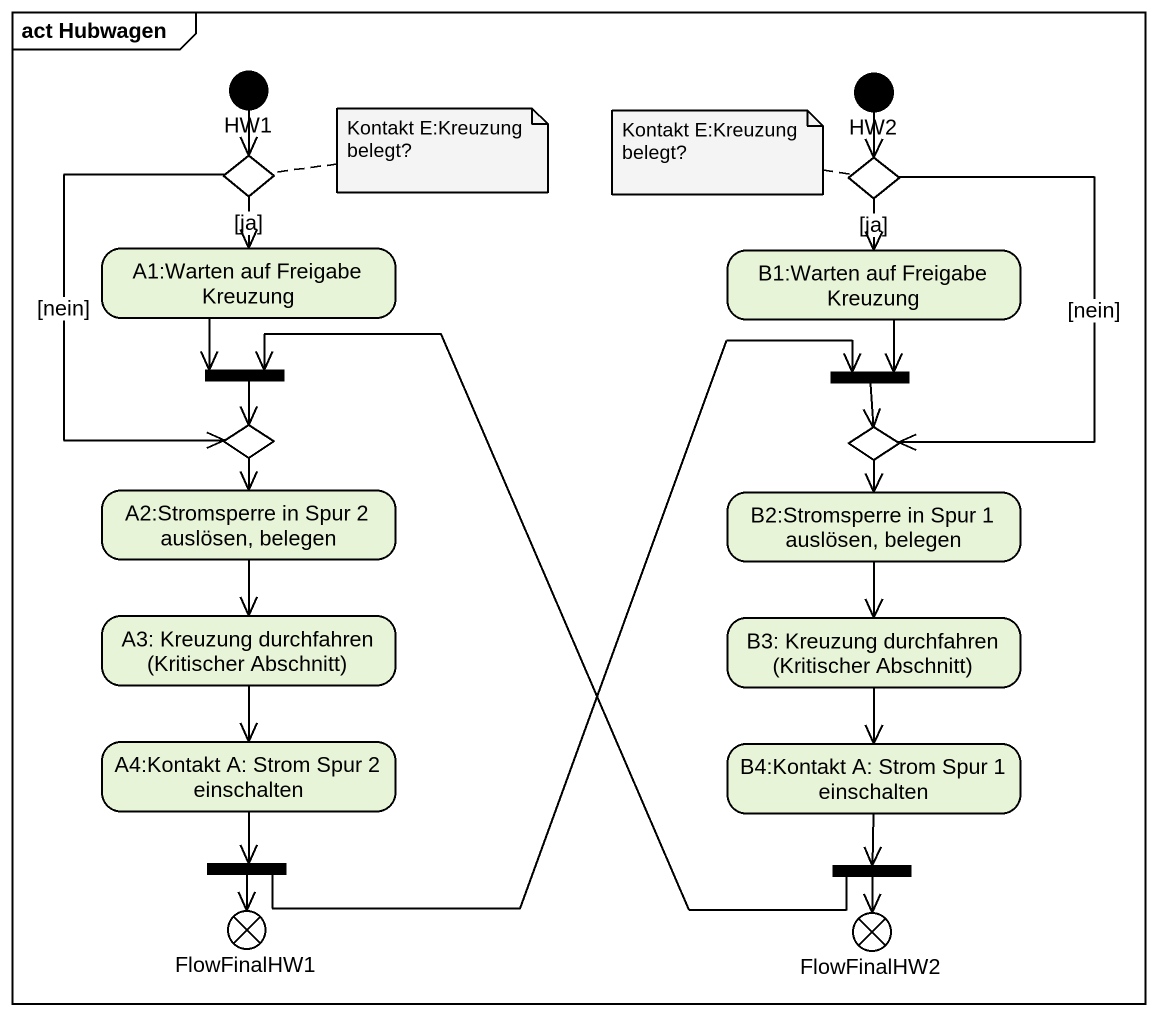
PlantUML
@startuml
mainframe act Hubwagen
hide empty description
state HW1 <<start>>
state HW2 <<start>>
state choice1 <<choice>>
state choice2 <<choice>>
state "A1:Warten auf Freigabe Kreuzung" as A1_Warten_auf_Freigabe
state "B1:Warten auf Freigabe Kreuzung" as B1_Warten_auf_Freigabe
state fork1 <<join>>
state fork2 <<join>>
state "A2:Stromsperre in Spur 2 auslösen, belegen" as A2_Stromsperre_in_Spur_2
state choice3 <<choice>>
state "B2:Stromsperre in Spur 1 auslösen, belegen" as B2_Stromsperre_in_Spur_1
state choice4 <<choice>>
state "A3: Kreuzung durchfahren (Kritischer Abschnitt)" as A3_Kreuzung_durchfahren
state "B3: Kreuzung durchfahren (Kritischer Abschnitt)" as B3_Kreuzung_durchfahren
state "A4:Kontakt A: Strom Spur 2 einschalten" as A4_Kontakt_A_Strom_Spur_2
state "B4:Kontakt A: Strom Spur 1 einschalten" as B4_Kontakt_A_Strom_Spur_1
state fork3 <<fork>>
state FlowFinalHW1 <<end>>
state fork4 <<fork>>
state FlowFinalHW2 <<end>>
HW1 --> choice1
HW2 --> choice2
choice1 --> A1_Warten_auf_Freigabe : [ja]
choice1 --> choice3 : [nein]
choice2 --> B1_Warten_auf_Freigabe : [ja]
choice2 --> choice4 : [nein]
A1_Warten_auf_Freigabe --> fork1
B1_Warten_auf_Freigabe --> fork2
fork1 --> choice3
fork2 --> choice4
A2_Stromsperre_in_Spur_2 --> A3_Kreuzung_durchfahren
choice3 --> A2_Stromsperre_in_Spur_2
B2_Stromsperre_in_Spur_1 --> B3_Kreuzung_durchfahren
choice4 --> B2_Stromsperre_in_Spur_1
A3_Kreuzung_durchfahren --> A4_Kontakt_A_Strom_Spur_2
B3_Kreuzung_durchfahren --> B4_Kontakt_A_Strom_Spur_1
A4_Kontakt_A_Strom_Spur_2 --> fork3
B4_Kontakt_A_Strom_Spur_1 --> fork4
fork3 -up-> fork2
fork3 --> FlowFinalHW1
fork4 -up-> fork1
fork4 --> FlowFinalHW2
note right of choice1 : Kontakt E:Kreuzung belegt?
note left of choice2 : Kontakt E:Kreuzung belegt?
@enduml
